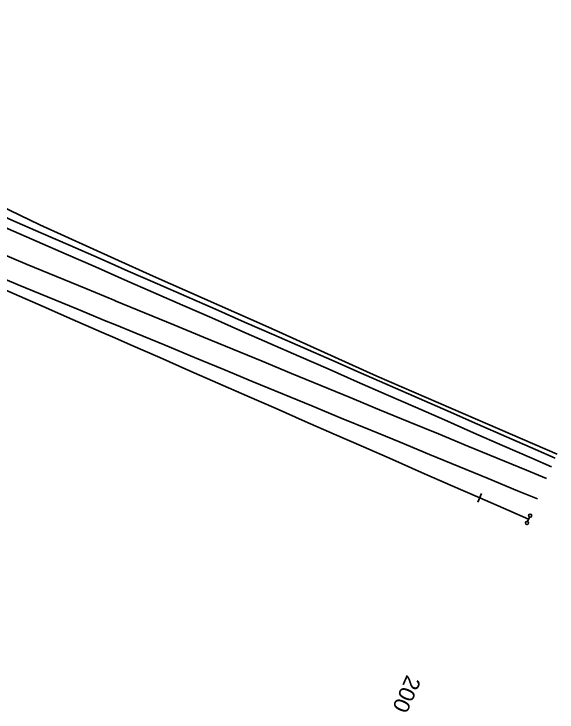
# Model space of a CAD drawing. Extents: x 387562 to 388546, y 804386 to 804945.
# Drawn here: x 388384.1 to 388469.6, y 804490.2 to 804600 of the extents above; entities that cross this region are included whole.
import ezdxf
from ezdxf.enums import TextEntityAlignment as Align

# ---------------------------------------------------------------- set-up
doc = ezdxf.new("R2010")
doc.units = 0
doc.layers.get('0').update_dxf_attribs({"linetype": 'CONTINUOUS'})
doc.styles.add('ARIAL', font='ARIAL.FON')

msp = doc.modelspace()

# ---------------------------------------------------------------- linework, layer by layer
at = {"color": 3}
msp.add_line((388457.7613, 804524.5406), (388457.1594, 804523.1666), dxfattribs=at)
at = {"color": 1}
msp.add_line((388464.9963, 804520.1376), (388465.3012, 804520.8335), dxfattribs=at)
at = {"color": 7, "linetype": 'CONTINUOUS'}
for points in [[(388400, 804561.4633), (388388.196, 804566.817), (388367.751, 804576.695), (388348.785, 804584.992), (388317.0086, 804600)], [(388371.7528, 804566.5553), (388372.3441, 804566.3115), (388376.9679, 804564.4055), (388381.5916, 804562.4995), (388386.2154, 804560.5935), (388390.8391, 804558.6874), (388395.4629, 804556.7814), (388400, 804554.9111)], [(388370.3484, 804563.3494), (388370.9398, 804563.1056), (388375.5635, 804561.1996), (388380.1873, 804559.2936), (388384.811, 804557.3876), (388389.4348, 804555.4816), (388394.0585, 804553.5755), (388398.6823, 804551.6695), (388400, 804551.1263)], [(388469.6332, 804530.7369), (388458.759, 804535.435), (388441.245, 804543.003), (388424.197, 804550.704), (388406.055, 804558.717), (388400, 804561.4633)], [(388400, 804554.9111), (388400.0866, 804554.8754), (388404.7104, 804552.9694), (388409.3341, 804551.0633), (388413.9579, 804549.1573), (388418.5816, 804547.2513), (388423.2054, 804545.3453), (388427.8291, 804543.4393), (388432.4529, 804541.5332), (388437.0766, 804539.6272), (388441.7004, 804537.7212), (388446.3241, 804535.8152), (388450.9479, 804533.9091), (388455.5716, 804532.0031), (388460.1954, 804530.0971), (388464.8191, 804528.1911), (388467.9575, 804526.8973)], [(388400, 804551.1263), (388403.306, 804549.7635), (388407.9297, 804547.8575), (388412.5535, 804545.9514), (388417.1772, 804544.0454), (388421.801, 804542.1394), (388426.4247, 804540.2334), (388431.0485, 804538.3273), (388435.6722, 804536.4213), (388440.296, 804534.5153), (388444.9197, 804532.6093), (388449.5435, 804530.7033), (388454.1672, 804528.7972), (388458.791, 804526.8912), (388463.4147, 804524.9852), (388466.5531, 804523.6915)]]:
    msp.add_lwpolyline(points, dxfattribs=at)
at = {"color": 1, "linetype": 'CONTINUOUS'}
for points in [[(388374.0709, 804571.8468), (388374.6566, 804571.5903), (388379.2364, 804569.584), (388383.8162, 804567.5777), (388388.3961, 804565.5715), (388392.9759, 804563.5652), (388397.5557, 804561.5589), (388400, 804560.4882)], [(388400, 804560.4882), (388402.1356, 804559.5527), (388406.7154, 804557.5464), (388411.2953, 804555.5402), (388415.8751, 804553.5339), (388420.4549, 804551.5276), (388425.0348, 804549.5214), (388429.6146, 804547.5151), (388434.1944, 804545.5088), (388438.7743, 804543.5026), (388443.3541, 804541.4963), (388447.934, 804539.49), (388452.5138, 804537.4838), (388457.0936, 804535.4775), (388461.6735, 804533.4713), (388466.2533, 804531.465), (388469.3619, 804530.1032)]]:
    msp.add_lwpolyline(points, dxfattribs=at)
at = {"color": 2, "linetype": 'CONTINUOUS'}
for points in [[(388373.469, 804570.4729), (388374.0547, 804570.2163), (388378.6345, 804568.21), (388383.2144, 804566.2038), (388387.7942, 804564.1975), (388392.374, 804562.1913), (388396.9539, 804560.185), (388400, 804558.8506)], [(388400, 804558.8506), (388401.5337, 804558.1787), (388406.1135, 804556.1725), (388410.6934, 804554.1662), (388415.2732, 804552.1599), (388419.8531, 804550.1537), (388424.4329, 804548.1474), (388429.0127, 804546.1411), (388433.5926, 804544.1349), (388438.1724, 804542.1286), (388442.7522, 804540.1224), (388447.3321, 804538.1161), (388451.9119, 804536.1098), (388456.4918, 804534.1036), (388461.0716, 804532.0973), (388465.6514, 804530.091), (388468.76, 804528.7293)]]:
    msp.add_lwpolyline(points, dxfattribs=at)
at = {"color": 3, "linetype": 'CONTINUOUS'}
for points in [[(388379.6031, 804557.9601), (388384.1829, 804555.9538), (388388.7628, 804553.9475), (388393.3426, 804551.9413), (388397.9224, 804549.935), (388400, 804549.0249)], [(388400, 804549.0249), (388402.5023, 804547.9288), (388407.0821, 804545.9225), (388411.6619, 804543.9162), (388416.2418, 804541.91), (388420.8216, 804539.9037), (388425.4015, 804537.8974), (388429.9813, 804535.8912), (388434.5611, 804533.8849), (388439.141, 804531.8787), (388443.7208, 804529.8724), (388448.3006, 804527.8661), (388452.8805, 804525.8599), (388457.4603, 804523.8536), (388462.0402, 804521.8473), (388465.1488, 804520.4856)]]:
    msp.add_lwpolyline(points, dxfattribs=at)
at = {"color": 1}
for centre, radius in [((388465.4014, 804521.0623), 0.2497), ((388464.8969, 804519.9107), 0.2477)]:
    msp.add_circle(centre, radius, dxfattribs=at)

# ---------------------------------------------------------------- texts
at = {"color": 2, "style": 'ARIAL'}
msp.add_text('200', height=2.5, rotation=246.344, dxfattribs=at).set_placement((388448.2851, 804495.1207), align=Align.TOP_LEFT)

doc.saveas('drawing.dxf')
